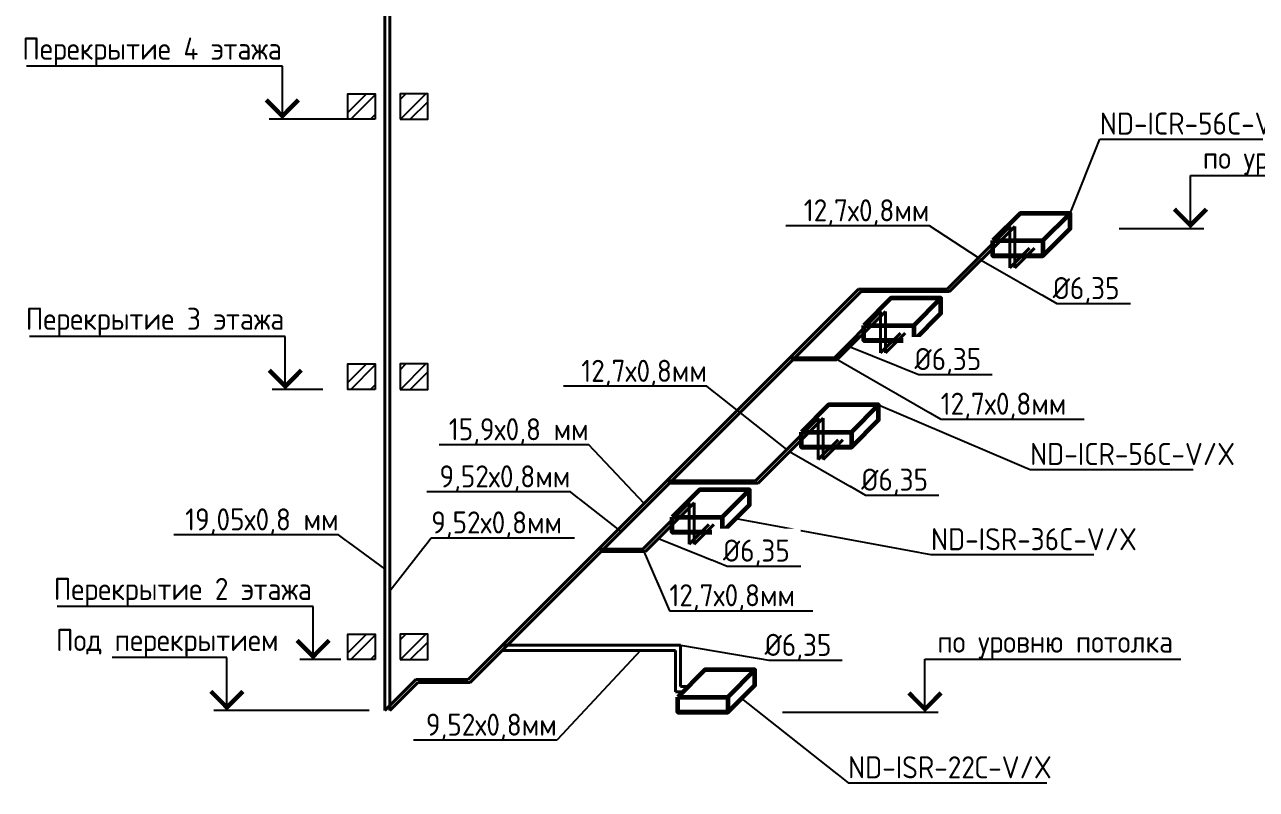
# Model space of a CAD drawing. Header units: millimetres. Extents: x -129048 to 476301, y -5853 to 215316.
# Drawn here: x -34301 to -20338, y 90840 to 99506 of the extents above; entities that cross this region are included whole.
import ezdxf
from ezdxf import colors
from ezdxf.entities.mleader import LeaderData, LeaderLine
from ezdxf.enums import TextEntityAlignment as Align
from ezdxf.math import Vec2, Vec3

# ---------------------------------------------------------------- set-up
doc = ezdxf.new("R2010")
doc.units = ezdxf.units.MM
doc.layers.add('GAZLAITER', color=1, linetype='Continuous', lineweight=40)
doc.layers.add('Кондеи', color=6, linetype='Continuous', lineweight=60)
doc.styles.add('PIK', font='isocpeur.ttf', dxfattribs={"width": 0.9, "height": 250})
doc.styles.add('TRAJECTORY_TEXT_STYLE', font='simplex.shx', dxfattribs={"width": 0.65})

# ---------------------------------------------------------------- blocks, each defined once
blk = doc.blocks.new('*U3179')
at = {"color": 0, "linetype": 'ByBlock', "lineweight": -2}
for p, q in [((0, 6), (13, 6)), ((-16.14, 0), (0, 0))]:
    blk.add_line(p, q, dxfattribs=at)
at = {"color": 0, "linetype": 'ByBlock', "lineweight": -2, "ltscale": 100}
blk.add_line((-1.5, 0), (1.5, 0), dxfattribs=at)
blk.add_lwpolyline([(0, 0), (0, 6)], dxfattribs=at)
at = {"color": 0, "linetype": 'ByBlock', "lineweight": -2, "ltscale": 100, "const_width": 0.5}
blk.add_lwpolyline([(1.82, 2.18), (0, 0.35), (-1.82, 2.18)], dxfattribs=at)
at = {"linetype": 'ByBlock', "lineweight": -2, "ltscale": 100, "style": 'TRAJECTORY_TEXT_STYLE', "width": 0.65}
blk.add_attdef('Отм.', text='', height=3.5, dxfattribs=at).set_placement((6.5, 6), align=Align.BOTTOM_CENTER)
at = {"color": 0, "linetype": 'ByBlock', "lineweight": -2, "ltscale": 100, "style": 'TRAJECTORY_TEXT_STYLE', "width": 0.65}
blk.add_attdef('Прим.', text='', height=3.5, dxfattribs=at).set_placement((9.57, 4.8), align=Align.TOP_CENTER)
blk = doc.blocks.new('*U3243')
at = {"color": 0, "linetype": 'ByBlock', "lineweight": -2}
for p, q in [((0, 6), (29, 6)), ((-3.15, 0), (0, 0))]:
    blk.add_line(p, q, dxfattribs=at)
at = {"color": 0, "linetype": 'ByBlock', "lineweight": -2, "ltscale": 100}
blk.add_line((-1.5, 0), (1.5, 0), dxfattribs=at)
blk.add_lwpolyline([(0, 0), (0, 6)], dxfattribs=at)
at = {"color": 0, "linetype": 'ByBlock', "lineweight": -2, "ltscale": 100, "const_width": 0.5}
blk.add_lwpolyline([(1.82, 2.18), (0, 0.35), (-1.82, 2.18)], dxfattribs=at)
at = {"linetype": 'ByBlock', "lineweight": -2, "ltscale": 100, "style": 'TRAJECTORY_TEXT_STYLE', "width": 0.65}
blk.add_attdef('Отм.', text='', height=3.5, dxfattribs=at).set_placement((14.5, 6), align=Align.BOTTOM_CENTER)
at = {"color": 0, "linetype": 'ByBlock', "lineweight": -2, "ltscale": 100, "style": 'TRAJECTORY_TEXT_STYLE', "width": 0.65}
blk.add_attdef('Прим.', text='', height=3.5, dxfattribs=at).set_placement((17.57, 4.8), align=Align.TOP_CENTER)
blk = doc.blocks.new('*U3180')
at = {"color": 0, "linetype": 'ByBlock', "lineweight": -2}
for p, q in [((0, 6), (29, 6)), ((-4.24, 0), (0, 0))]:
    blk.add_line(p, q, dxfattribs=at)
at = {"color": 0, "linetype": 'ByBlock', "lineweight": -2, "ltscale": 100}
blk.add_line((-1.5, 0), (1.5, 0), dxfattribs=at)
blk.add_lwpolyline([(0, 0), (0, 6)], dxfattribs=at)
at = {"color": 0, "linetype": 'ByBlock', "lineweight": -2, "ltscale": 100, "const_width": 0.5}
blk.add_lwpolyline([(1.82, 2.18), (0, 0.35), (-1.82, 2.18)], dxfattribs=at)
at = {"linetype": 'ByBlock', "lineweight": -2, "ltscale": 100, "style": 'TRAJECTORY_TEXT_STYLE', "width": 0.65}
blk.add_attdef('Отм.', text='', height=3.5, dxfattribs=at).set_placement((14.5, 6), align=Align.BOTTOM_CENTER)
at = {"color": 0, "linetype": 'ByBlock', "lineweight": -2, "ltscale": 100, "style": 'TRAJECTORY_TEXT_STYLE', "width": 0.65}
blk.add_attdef('Прим.', text='', height=3.5, dxfattribs=at).set_placement((17.57, 4.8), align=Align.TOP_CENTER)
blk = doc.blocks.new('*U3192')
at = {"color": 0, "linetype": 'ByBlock', "lineweight": -2}
for p, q in [((0, 6), (29, 6)), ((-7.41, 0), (0, 0))]:
    blk.add_line(p, q, dxfattribs=at)
at = {"color": 0, "linetype": 'ByBlock', "lineweight": -2, "ltscale": 100}
blk.add_line((-1.5, 0), (1.5, 0), dxfattribs=at)
blk.add_lwpolyline([(0, 0), (0, 6)], dxfattribs=at)
at = {"color": 0, "linetype": 'ByBlock', "lineweight": -2, "ltscale": 100, "const_width": 0.5}
blk.add_lwpolyline([(1.82, 2.18), (0, 0.35), (-1.82, 2.18)], dxfattribs=at)
at = {"linetype": 'ByBlock', "lineweight": -2, "ltscale": 100, "style": 'TRAJECTORY_TEXT_STYLE', "width": 0.65}
blk.add_attdef('Отм.', text='', height=3.5, dxfattribs=at).set_placement((14.5, 6), align=Align.BOTTOM_CENTER)
at = {"color": 0, "linetype": 'ByBlock', "lineweight": -2, "ltscale": 100, "style": 'TRAJECTORY_TEXT_STYLE', "width": 0.65}
blk.add_attdef('Прим.', text='', height=3.5, dxfattribs=at).set_placement((17.57, 4.8), align=Align.TOP_CENTER)
blk = doc.blocks.new('*U3176')
at = {"color": 0, "linetype": 'ByBlock', "lineweight": -2}
for p, q in [((0, 6), (29, 6)), ((-16.14, 0), (0, 0))]:
    blk.add_line(p, q, dxfattribs=at)
at = {"color": 0, "linetype": 'ByBlock', "lineweight": -2, "ltscale": 100}
blk.add_line((-1.5, 0), (1.5, 0), dxfattribs=at)
blk.add_lwpolyline([(0, 0), (0, 6)], dxfattribs=at)
at = {"color": 0, "linetype": 'ByBlock', "lineweight": -2, "ltscale": 100, "const_width": 0.5}
blk.add_lwpolyline([(1.82, 2.18), (0, 0.35), (-1.82, 2.18)], dxfattribs=at)
at = {"linetype": 'ByBlock', "lineweight": -2, "ltscale": 100, "style": 'TRAJECTORY_TEXT_STYLE', "width": 0.65}
blk.add_attdef('Отм.', text='', height=3.5, dxfattribs=at).set_placement((14.5, 6), align=Align.BOTTOM_CENTER)
at = {"color": 0, "linetype": 'ByBlock', "lineweight": -2, "ltscale": 100, "style": 'TRAJECTORY_TEXT_STYLE', "width": 0.65}
blk.add_attdef('Прим.', text='', height=3.5, dxfattribs=at).set_placement((17.57, 4.8), align=Align.TOP_CENTER)
blk = doc.blocks.new('*U3246')
at = {"color": 0, "linetype": 'ByBlock', "lineweight": -2}
for p, q in [((0, 6), (29, 6)), ((-8.07, 0), (0, 0))]:
    blk.add_line(p, q, dxfattribs=at)
at = {"color": 0, "linetype": 'ByBlock', "lineweight": -2, "ltscale": 100}
blk.add_line((-1.5, 0), (1.5, 0), dxfattribs=at)
blk.add_lwpolyline([(0, 0), (0, 6)], dxfattribs=at)
at = {"color": 0, "linetype": 'ByBlock', "lineweight": -2, "ltscale": 100, "const_width": 0.5}
blk.add_lwpolyline([(1.82, 2.18), (0, 0.35), (-1.82, 2.18)], dxfattribs=at)
at = {"linetype": 'ByBlock', "lineweight": -2, "ltscale": 100, "style": 'TRAJECTORY_TEXT_STYLE', "width": 0.65}
blk.add_attdef('Отм.', text='', height=3.5, dxfattribs=at).set_placement((14.5, 6), align=Align.BOTTOM_CENTER)
at = {"color": 0, "linetype": 'ByBlock', "lineweight": -2, "ltscale": 100, "style": 'TRAJECTORY_TEXT_STYLE', "width": 0.65}
blk.add_attdef('Прим.', text='', height=3.5, dxfattribs=at).set_placement((17.57, 4.8), align=Align.TOP_CENTER)

msp = doc.modelspace()

# ---------------------------------------------------------------- hatches: boundary and pattern name
h = msp.add_hatch()
h.set_pattern_fill('ANSI32', color=256, scale=25)
h.set_pattern_definition([(45, (-5930.08, 94594.6), (-168.3798, 168.3798), []), (45, (-5817.83, 94594.6), (-168.3798, 168.3798), [])])
h.paths.add_polyline_path([(-30325.89776, 98721.73218), (-30638.70318, 98721.73218), (-30638.70318, 98433.75923), (-30325.89776, 98433.75923)])
h.paths.add_polyline_path([(-30044.69173, 98721.73218), (-30044.69173, 98433.75923), (-29731.8863, 98433.75923), (-29731.8863, 98721.73218)])
h = msp.add_hatch()
h.set_pattern_fill('ANSI32', color=256, scale=25)
h.set_pattern_definition([(45, (-5930.08, 91533.1), (-168.3798, 168.3798), []), (45, (-5817.83, 91533.1), (-168.3798, 168.3798), [])])
h.paths.add_polyline_path([(-30325.89776, 95660.23618), (-30638.70318, 95660.23618), (-30638.70318, 95372.26323), (-30325.89776, 95372.26323)])
h.paths.add_polyline_path([(-30044.69173, 95660.23618), (-30044.69173, 95372.26323), (-29731.8863, 95372.26323), (-29731.8863, 95660.23618)])
h = msp.add_hatch()
h.set_pattern_fill('ANSI32', color=256, scale=25)
h.set_pattern_definition([(45, (-5930.08, 88471.6), (-168.3798, 168.3798), []), (45, (-5817.83, 88471.6), (-168.3798, 168.3798), [])])
h.paths.add_polyline_path([(-30325.89776, 92598.74018), (-30638.70318, 92598.74018), (-30638.70318, 92310.76723), (-30325.89776, 92310.76723)])
h.paths.add_polyline_path([(-30044.69173, 92598.74018), (-30044.69173, 92310.76723), (-29731.8863, 92310.76723), (-29731.8863, 92598.74018)])

# ---------------------------------------------------------------- linework, layer by layer
for points in [[(-30325.89776, 98433.75923), (-30638.70318, 98433.75923), (-30638.70318, 98721.73218), (-30325.89776, 98721.73218)], [(-30044.69173, 98433.75923), (-29731.8863, 98433.75923), (-29731.8863, 98721.73218), (-30044.69173, 98721.73218)], [(-30325.89776, 95372.26323), (-30638.70318, 95372.26323), (-30638.70318, 95660.23618), (-30325.89776, 95660.23618)], [(-30044.69173, 95372.26323), (-29731.8863, 95372.26323), (-29731.8863, 95660.23618), (-30044.69173, 95660.23618)], [(-30325.89776, 92310.76723), (-30638.70318, 92310.76723), (-30638.70318, 92598.74018), (-30325.89776, 92598.74018)], [(-30044.69173, 92310.76723), (-29731.8863, 92310.76723), (-29731.8863, 92598.74018), (-30044.69173, 92598.74018)]]:
    msp.add_lwpolyline(points, close=True)
at = {"layer": 'GAZLAITER'}
msp.add_line((-30218.27203, 91732.54569), (-30218.27203, 103311.92918), dxfattribs=at)
at = {"layer": 'GAZLAITER', "color": 5}
for p, q in [((-30159.86451, 92310.76723), (-30159.86451, 103311.92918)), ((-30159.86451, 91732.54569), (-30159.86451, 92310.76723))]:
    msp.add_line(p, q, dxfattribs=at)
at = {"layer": 'GAZLAITER', "lineweight": 40, "ltscale": 10}
for p, q in [((-23133.68498, 97217.78744), (-23844.68231, 96506.7901)), ((-23133.68498, 96748.96061), (-23133.68498, 97217.78744)), ((-22909.83843, 96972.80716), (-23133.68498, 96748.96061)), ((-24849.01776, 96506.7901), (-29271.72836, 92084.0795)), ((-23844.68231, 96506.7901), (-24849.01776, 96506.7901)), ((-24597.35881, 96256.28133), (-25121.98831, 95731.65183)), ((-24597.35881, 95787.4545), (-24597.35881, 96256.28133)), ((-24373.51226, 96011.30105), (-24597.35881, 95787.4545)), ((-25121.98831, 95731.65183), (-25624.15603, 95731.65183)), ((-25304.17019, 95047.30222), (-26015.16753, 94336.30489)), ((-25304.17019, 94578.47539), (-25304.17019, 95047.30222)), ((-25080.32364, 94802.32194), (-25304.17019, 94578.47539)), ((-26015.16753, 94336.30489), (-27019.50298, 94336.30489)), ((-26767.84403, 94085.79611), (-27292.47353, 93561.16661)), ((-26767.84403, 93616.96928), (-26767.84403, 94085.79611)), ((-26543.99748, 93840.81583), (-26767.84403, 93616.96928)), ((-27292.47353, 93561.16661), (-27794.64125, 93561.16661)), ((-26866.36566, 92473.95627), (-28881.85159, 92473.95627)), ((-26866.36566, 92005.12944), (-26866.36566, 92473.95627)), ((-29865.30668, 92084.0795), (-30216.84049, 91732.54569)), ((-29271.72836, 92084.0795), (-29865.30668, 92084.0795)), ((-26866.36566, 92005.12944), (-26776.04642, 92005.12944))]:
    msp.add_line(p, q, dxfattribs=at)
at = {"layer": 'GAZLAITER', "color": 5, "lineweight": 40, "ltscale": 10}
for p, q in [((-23078.12335, 97217.78744), (-23815.18561, 96480.72518)), ((-23078.12335, 96748.96061), (-23078.12335, 97217.78744)), ((-22854.2768, 96972.80716), (-23078.12335, 96748.96061)), ((-24819.52106, 96480.72518), (-29251.01175, 92049.23449)), ((-23815.18561, 96480.72518), (-24819.52106, 96480.72518)), ((-24541.79719, 96256.28133), (-25092.49161, 95705.58691)), ((-24541.79719, 95787.4545), (-24541.79719, 96256.28133)), ((-24317.95064, 96011.30105), (-24541.79719, 95787.4545)), ((-25092.49161, 95705.58691), (-25594.65933, 95705.58691)), ((-25248.60857, 95047.30222), (-25985.67083, 94310.23997)), ((-25248.60857, 94578.47539), (-25248.60857, 95047.30222)), ((-25024.76202, 94802.32194), (-25248.60857, 94578.47539)), ((-25985.67083, 94310.23997), (-26990.00627, 94310.23997)), ((-26712.2824, 94085.79611), (-27262.97682, 93535.10169)), ((-26712.2824, 93616.96928), (-26712.2824, 94085.79611)), ((-26488.43586, 93840.81583), (-26712.2824, 93616.96928)), ((-27262.97682, 93535.10169), (-27765.14455, 93535.10169)), ((-26921.92728, 92413.05735), (-28887.18889, 92413.05735)), ((-26921.92728, 91944.23052), (-26921.92728, 92413.05735)), ((-29843.1757, 92049.23449), (-30159.86451, 91732.54569)), ((-29251.01175, 92049.23449), (-29843.1757, 92049.23449)), ((-26921.92728, 91944.23052), (-26836.94534, 91944.23052))]:
    msp.add_line(p, q, dxfattribs=at)
at = {"layer": 'Кондеи'}
for p, q in [((-22450.28445, 97196.45005), (-22450.28445, 97366.81264)), ((-23913.95829, 96234.94394), (-23913.95829, 96405.30653)), ((-24620.76967, 95025.96484), (-24620.76967, 95196.32742)), ((-26084.4435, 94064.45873), (-26084.4435, 94234.82131)), ((-26021.86994, 92022.30304), (-26021.86994, 92192.66562))]:
    msp.add_line(p, q, dxfattribs=at)
for points in [[(-23325.74894, 97057.98845), (-22759.10864, 97057.98845), (-22450.28445, 97366.81264), (-23016.92475, 97366.81264)], [(-23325.74894, 96887.62587), (-22759.10864, 96887.62587), (-22450.28445, 97196.45005), (-22759.10864, 96887.62587)], [(-23325.74894, 97057.98845), (-22759.10864, 97057.98845), (-22759.10864, 96887.62587), (-23325.74894, 96887.62587)], [(-24789.42277, 96096.48234), (-24222.78247, 96096.48234), (-23913.95829, 96405.30653), (-24480.59858, 96405.30653)], [(-24789.42277, 95926.11976), (-24222.78247, 95926.11976), (-23913.95829, 96234.94394), (-24222.78247, 95926.11976)], [(-24789.42277, 96096.48234), (-24222.78247, 96096.48234), (-24222.78247, 95926.11976), (-24789.42277, 95926.11976)], [(-25496.23415, 94887.50323), (-24929.59386, 94887.50323), (-24620.76967, 95196.32742), (-25187.40997, 95196.32742)], [(-25496.23415, 94717.14065), (-24929.59386, 94717.14065), (-24620.76967, 95025.96484), (-24929.59386, 94717.14065)], [(-25496.23415, 94887.50323), (-24929.59386, 94887.50323), (-24929.59386, 94717.14065), (-25496.23415, 94717.14065)], [(-26959.90799, 93925.99712), (-26393.26769, 93925.99712), (-26084.4435, 94234.82131), (-26651.0838, 94234.82131)], [(-26959.90799, 93755.63454), (-26393.26769, 93755.63454), (-26084.4435, 94064.45873), (-26393.26769, 93755.63454)], [(-26959.90799, 93925.99712), (-26393.26769, 93925.99712), (-26393.26769, 93755.63454), (-26959.90799, 93755.63454)], [(-26897.33442, 91883.84144), (-26330.69412, 91883.84144), (-26021.86994, 92192.66562), (-26588.51024, 92192.66562)], [(-26897.33442, 91713.47885), (-26330.69412, 91713.47885), (-26021.86994, 92022.30304), (-26330.69412, 91713.47885)], [(-26897.33442, 91883.84144), (-26330.69412, 91883.84144), (-26330.69412, 91713.47885), (-26897.33442, 91713.47885)]]:
    msp.add_lwpolyline(points, close=True, dxfattribs=at)

# ---------------------------------------------------------------- block references
ref = msp.add_blockref('*U3192', (-31379.70026, 98433.75923), dxfattribs=dict(xscale=-100, yscale=100, zscale=100))
ref.add_attrib('Отм.', 'Перекрытие 4 этажа', dxfattribs={"linetype": 'ByBlock', "lineweight": -2, "ltscale": 100, "height": 250, "style": 'PIK', "width": 0.9}).set_placement((-32856.29117, 99033.75923), align=Align.BOTTOM_CENTER)
ref = msp.add_blockref('*U3180', (-31345.9952, 95372.26323), dxfattribs=dict(xscale=-100, yscale=100, zscale=100))
ref.add_attrib('Отм.', 'Перекрытие 3 этажа', dxfattribs={"linetype": 'ByBlock', "lineweight": -2, "ltscale": 100, "height": 250, "style": 'PIK', "width": 0.9}).set_placement((-32822.58611, 95972.26323), align=Align.BOTTOM_CENTER)
ref = msp.add_blockref('*U3243', (-31031.12057, 92310.76723), dxfattribs=dict(xscale=-100, yscale=100, zscale=100))
ref.add_attrib('Отм.', 'Перекрытие 2 этажа', dxfattribs={"linetype": 'ByBlock', "lineweight": -2, "ltscale": 100, "height": 250, "style": 'PIK', "width": 0.9}).set_placement((-32507.71148, 92910.76723), align=Align.BOTTOM_CENTER)
ref = msp.add_blockref('*U3179', (-32007.64342, 91732.54569), dxfattribs=dict(xscale=-100, yscale=100, zscale=100))
ref.add_attrib('Отм.', 'Под перекрытием', dxfattribs={"linetype": 'ByBlock', "lineweight": -2, "ltscale": 100, "height": 250, "style": 'PIK', "width": 0.9}).set_placement((-32684.23433, 92332.54569), align=Align.BOTTOM_CENTER)

# ---------------------------------------------------------------- next in the draw order: leaders
at = {"layer": 'GAZLAITER', "color": 18, "lineweight": 25, "ltscale": 10, "true_color": 0x000000}
ml = msp.add_multileader_mtext('Standard', dxfattribs=at)
ml.set_content('{\\C256;\\c0;%%C6,35}', color=1, style='PIK')
ml.set_leader_properties()
ml.build(insert=Vec2(0, 0))
ml.multileader.update_dxf_attribs({"text_left_attachment_type": 6, "text_right_attachment_type": 6, "dogleg_length": 0.36, "arrow_head_size": 0.18})
ctx = ml.context
ctx.base_point, ctx.char_height, ctx.arrow_head_size, ctx.landing_gap_size, ctx.plane_origin = Vec3(-22598.34677, 96344.75731), 250, 0.18, 0.09, Vec3(-23369.18497, 96837.28144)
ctx.left_attachment, ctx.right_attachment, ctx.text_align_type = 6, 6, 2
notes = []
notes.append((ctx, [(0, (1, 1, 0), (-22598.70677, 96344.75731), (1, 0), 0.36, [(0, [(-23458.62936, 96837.28144)], 0, [])])]))
ctx.mtext.insert, ctx.mtext.alignment, ctx.mtext.flow_direction = Vec3(-21889.50677, 96644.75731), 3, 5
ctx.mtext.has_bg_fill, ctx.mtext.bg_color, ctx.mtext.bg_scale_factor, ctx.mtext.bg_transparency, ctx.mtext.use_window_bg_color = 1, -1027028792, 1.5, 0, 1
ml = msp.add_multileader_mtext('Standard', dxfattribs=at)
ml.set_content('{\\C256;\\c0;%%C6,35}', color=1, style='PIK')
ml.set_leader_properties()
ml.build(insert=Vec2(0, 0))
ml.multileader.update_dxf_attribs({"text_left_attachment_type": 6, "text_right_attachment_type": 6, "dogleg_length": 0.36, "arrow_head_size": 0.18})
ctx = ml.context
ctx.base_point, ctx.char_height, ctx.arrow_head_size, ctx.landing_gap_size, ctx.plane_origin = Vec3(-24165.78009, 95541.26237), 250, 0.18, 0.09, Vec3(-24854.5737, 95854.06043)
ctx.left_attachment, ctx.right_attachment, ctx.text_align_type = 6, 6, 2
notes.append((ctx, [(0, (1, 1, 0), (-24166.14009, 95541.26237), (1, 0), 0.36, [(0, [(-24944.01809, 95854.06043)], 0, [])])]))
ctx.mtext.insert, ctx.mtext.alignment, ctx.mtext.flow_direction = Vec3(-23456.94009, 95841.26237), 3, 5
ctx.mtext.has_bg_fill, ctx.mtext.bg_color, ctx.mtext.bg_scale_factor, ctx.mtext.bg_transparency, ctx.mtext.use_window_bg_color = 1, -1027028792, 1.5, 0, 1
ml = msp.add_multileader_mtext('Standard', dxfattribs=at)
ml.set_content('19,05х0,8 мм', color=250, style='PIK')
ml.set_leader_properties()
ml.build(insert=Vec2(0, 0))
ml.multileader.update_dxf_attribs({"text_left_attachment_type": 6, "text_right_attachment_type": 6, "dogleg_length": 0.36, "arrow_head_size": 0.18})
ctx = ml.context
ctx.base_point, ctx.char_height, ctx.arrow_head_size, ctx.landing_gap_size, ctx.plane_origin = Vec3(-32406.90392, 93723.96893), 250, 0.18, 0.09, Vec3(-30595.98145, 93338.96979)
ctx.left_attachment, ctx.right_attachment, ctx.text_align_type = 6, 6, 2
notes.append((ctx, [(0, (1, 1, 0), (-30741.36392, 93723.96893), (-1, 0), 0.36, [(0, [(-30218.27203, 93338.96979)], 0, [])])]))
ctx.mtext.insert, ctx.mtext.alignment, ctx.mtext.flow_direction = Vec3(-30741.81392, 94023.96893), 3, 5
ctx.mtext.has_bg_fill, ctx.mtext.bg_color, ctx.mtext.bg_scale_factor, ctx.mtext.bg_transparency, ctx.mtext.use_window_bg_color = 1, -1027028792, 1.5, 0, 1
ml = msp.add_multileader_mtext('Standard', dxfattribs=at)
ml.set_content('9,52х0,8мм', color=250, style='PIK')
ml.set_leader_properties()
ml.build(insert=Vec2(0, 0))
ml.multileader.update_dxf_attribs({"text_left_attachment_type": 6, "text_right_attachment_type": 6, "dogleg_length": 0.36, "arrow_head_size": 0.18})
ctx = ml.context
ctx.base_point, ctx.char_height, ctx.arrow_head_size, ctx.landing_gap_size, ctx.plane_origin = Vec3(-29686.48567, 91398.18068), 250, 0.18, 0.09, Vec3(-33375.04232, 91481.72781)
ctx.left_attachment, ctx.right_attachment, ctx.text_align_type = 6, 6, 2
notes.append((ctx, [(1, (1, 1, 0), (-28268.44567, 91398.18068), (-1, 0), 0.36, [(0, [(-27320.28006, 92413.05735)], 0, [])])]))
ctx.mtext.insert, ctx.mtext.alignment, ctx.mtext.flow_direction = Vec3(-28268.89567, 91698.18068), 3, 5
ctx.mtext.has_bg_fill, ctx.mtext.bg_color, ctx.mtext.bg_scale_factor, ctx.mtext.bg_transparency, ctx.mtext.use_window_bg_color = 1, -1027028792, 1.5, 0, 1
at = {"layer": 'Кондеи', "color": 18, "lineweight": 25, "ltscale": 10, "true_color": 0x000000}
ml = msp.add_multileader_mtext('Standard', dxfattribs=at)
ml.set_content('ND-ICR-56C-V/X', color=250, style='PIK')
ml.set_leader_properties()
ml.build(insert=Vec2(0, 0))
ml.multileader.update_dxf_attribs({"text_left_attachment_type": 6, "text_right_attachment_type": 6, "dogleg_length": 0.36, "arrow_head_size": 0.18})
ctx = ml.context
ctx.base_point, ctx.char_height, ctx.arrow_head_size, ctx.landing_gap_size, ctx.plane_origin = Vec3(-22112.68834, 98209.47432), 250, 0.18, 0.09, Vec3(-22450.28445, 97366.81264)
ctx.left_attachment, ctx.right_attachment = 6, 6
notes.append((ctx, [(0, (1, 1, 0), (-22113.04834, 98209.47432), (1, 0), 0.36, [(0, [(-22450.28445, 97366.81264)], 0, [])])]))
ctx.mtext.insert, ctx.mtext.width, ctx.mtext.flow_direction = Vec3(-22112.59834, 98509.47432), 1828.6684564, 5
ctx.mtext.has_bg_fill, ctx.mtext.bg_color, ctx.mtext.bg_scale_factor, ctx.mtext.bg_transparency, ctx.mtext.use_window_bg_color = 1, -1027028792, 1.5, 0, 1
ml = msp.add_multileader_mtext('Standard', dxfattribs=at)
ml.set_content('ND-ICR-56C-V/X', color=250, style='PIK')
ml.set_leader_properties()
ml.build(insert=Vec2(0, 0))
ml.multileader.update_dxf_attribs({"text_left_attachment_type": 6, "text_right_attachment_type": 6, "dogleg_length": 0.36, "arrow_head_size": 0.18})
ctx = ml.context
ctx.base_point, ctx.char_height, ctx.arrow_head_size, ctx.landing_gap_size, ctx.plane_origin = Vec3(-22903.41944, 94465.37075), 250, 0.18, 0.09, Vec3(-24620.76967, 95196.32742)
ctx.left_attachment, ctx.right_attachment = 6, 6
notes.append((ctx, [(0, (1, 1, 0), (-22903.77944, 94465.37075), (1, 0), 0.36, [(0, [(-24620.76967, 95196.32742)], 0, [])])]))
ctx.mtext.insert, ctx.mtext.width, ctx.mtext.flow_direction = Vec3(-22903.32944, 94765.37075), 1828.6684564, 5
ctx.mtext.has_bg_fill, ctx.mtext.bg_color, ctx.mtext.bg_scale_factor, ctx.mtext.bg_transparency, ctx.mtext.use_window_bg_color = 1, -1027028792, 1.5, 0, 1
ml = msp.add_multileader_mtext('Standard', dxfattribs=at)
ml.set_content('ND-ISR-36C-V/X', color=250, style='PIK')
ml.set_leader_properties()
ml.build(insert=Vec2(0, 0))
ml.multileader.update_dxf_attribs({"text_left_attachment_type": 6, "text_right_attachment_type": 6, "dogleg_length": 0.36, "arrow_head_size": 0.18})
ctx = ml.context
ctx.base_point, ctx.char_height, ctx.arrow_head_size, ctx.landing_gap_size, ctx.plane_origin = Vec3(-24026.62607, 93499.49353), 250, 0.18, 0.09, Vec3(-26238.8556, 93910.04663)
ctx.left_attachment, ctx.right_attachment = 6, 6
notes.append((ctx, [(0, (1, 1, 0), (-24026.98607, 93499.49353), (1, 0), 0.36, [(0, [(-26238.8556, 93910.04663)], 0, [])])]))
ctx.mtext.insert, ctx.mtext.width, ctx.mtext.flow_direction = Vec3(-24026.53607, 93799.49353), 1828.6684564, 5
ctx.mtext.has_bg_fill, ctx.mtext.bg_color, ctx.mtext.bg_scale_factor, ctx.mtext.bg_transparency, ctx.mtext.use_window_bg_color = 1, -1027028792, 1.5, 0, 1
ml = msp.add_multileader_mtext('Standard', dxfattribs=at)
ml.set_content('ND-ISR-22С-V/X', color=250, style='PIK')
ml.set_leader_properties()
ml.build(insert=Vec2(0, 0))
ml.multileader.update_dxf_attribs({"text_left_attachment_type": 6, "text_right_attachment_type": 6, "dogleg_length": 0.36, "arrow_head_size": 0.18})
ctx = ml.context
ctx.base_point, ctx.char_height, ctx.arrow_head_size, ctx.landing_gap_size, ctx.plane_origin = Vec3(-24966.78951, 90914.9608), 250, 0.18, 0.09, Vec3(-26176.28203, 91656.29176)
ctx.left_attachment, ctx.right_attachment = 6, 6
notes.append((ctx, [(0, (1, 1, 0), (-24967.14951, 90914.9608), (1, 0), 0.36, [(0, [(-26176.28203, 91867.89095)], 0, [])])]))
ctx.mtext.insert, ctx.mtext.flow_direction = Vec3(-24966.69951, 91214.9608), 5
ctx.mtext.has_bg_fill, ctx.mtext.bg_color, ctx.mtext.bg_scale_factor, ctx.mtext.bg_transparency, ctx.mtext.use_window_bg_color = 1, -1027028792, 1.5, 0, 1
for ctx, leaders in notes:
    for number, flags, end, landing, length, lines in leaders:
        leader = LeaderData()
        leader.index, (leader.has_last_leader_line, leader.has_dogleg_vector, leader.attachment_direction) = number, flags
        leader.last_leader_point, leader.dogleg_vector, leader.dogleg_length = Vec3(end), Vec3(landing), length
        for number, points, colour, breaks in lines:
            line = LeaderLine()
            line.index, line.vertices, line.color, line.breaks = number, Vec3.list(points), colors.encode_raw_color(colour), breaks
            leader.lines.append(line)
        ctx.leaders.append(leader)

# ---------------------------------------------------------------- next in the draw order: block references
ref = msp.add_blockref('*U3246', (-21085.43474, 97196.45005), dxfattribs=dict(xscale=100, yscale=100, zscale=100))
ref.add_attrib('Отм.', 'по уровню потолка', dxfattribs={"linetype": 'ByBlock', "lineweight": -2, "ltscale": 100, "height": 250, "style": 'PIK', "width": 0.9}).set_placement((-19608.84383, 97796.45005), align=Align.BOTTOM_CENTER)
ref = msp.add_blockref('*U3176', (-24094.69368, 91713.47885), dxfattribs=dict(xscale=100, yscale=100, zscale=100))
ref.add_attrib('Отм.', 'по уровню потолка', dxfattribs={"linetype": 'ByBlock', "lineweight": -2, "ltscale": 100, "height": 250, "style": 'PIK', "width": 0.9}).set_placement((-22618.10277, 92313.47885), align=Align.BOTTOM_CENTER)

# ---------------------------------------------------------------- next in the draw order: leaders
at = {"layer": 'GAZLAITER', "color": 18, "lineweight": 25, "ltscale": 10, "true_color": 0x000000}
ml = msp.add_multileader_mtext('Standard', dxfattribs=at)
ml.set_content('12,7х0,8мм', color=250, style='PIK')
ml.set_leader_properties()
ml.build(insert=Vec2(0, 0))
ml.multileader.update_dxf_attribs({"text_left_attachment_type": 6, "text_right_attachment_type": 6, "dogleg_length": 0.36, "arrow_head_size": 0.18})
ctx = ml.context
ctx.base_point, ctx.char_height, ctx.arrow_head_size, ctx.landing_gap_size, ctx.plane_origin = Vec3(-25417.45819, 97226.39403), 250, 0.18, 0.09, Vec3(-23489.18365, 96862.28877)
ctx.left_attachment, ctx.right_attachment, ctx.text_align_type = 6, 6, 2
notes = []
notes.append((ctx, [(1, (1, 1, 0), (-24044.41819, 97226.39403), (-1, 0), 0.36, [(0, [(-23489.18365, 96862.28877)], 0, [])])]))
ctx.mtext.insert, ctx.mtext.alignment, ctx.mtext.flow_direction = Vec3(-24044.86819, 97526.39403), 3, 5
ctx.mtext.has_bg_fill, ctx.mtext.bg_color, ctx.mtext.bg_scale_factor, ctx.mtext.bg_transparency, ctx.mtext.use_window_bg_color = 1, -1027028792, 1.5, 0, 1
ml = msp.add_multileader_mtext('Standard', dxfattribs=at)
ml.set_content('12,7х0,8мм', color=250, style='PIK')
ml.set_leader_properties()
ml.build(insert=Vec2(0, 0))
ml.multileader.update_dxf_attribs({"text_left_attachment_type": 6, "text_right_attachment_type": 6, "dogleg_length": 0.36, "arrow_head_size": 0.18})
ctx = ml.context
ctx.base_point, ctx.char_height, ctx.arrow_head_size, ctx.landing_gap_size, ctx.plane_origin = Vec3(-23916.58184, 95034.95597), 250, 0.18, 0.09, Vec3(-24974.57237, 95879.06777)
ctx.left_attachment, ctx.right_attachment = 6, 6
notes.append((ctx, [(0, (1, 1, 0), (-23916.94184, 95034.95597), (1, 0), 0.36, [(0, [(-25121.98831, 95731.65183)], 0, [])])]))
ctx.mtext.insert, ctx.mtext.flow_direction = Vec3(-23916.49184, 95334.95597), 5
ctx.mtext.has_bg_fill, ctx.mtext.bg_color, ctx.mtext.bg_scale_factor, ctx.mtext.bg_transparency, ctx.mtext.use_window_bg_color = 1, -1027028792, 1.5, 0, 1
ml = msp.add_multileader_mtext('Standard', dxfattribs=at)
ml.set_content('{\\C256;\\c0;%%C6,35}', color=1, style='PIK')
ml.set_leader_properties()
ml.build(insert=Vec2(0, 0))
ml.multileader.update_dxf_attribs({"text_left_attachment_type": 6, "text_right_attachment_type": 6, "dogleg_length": 0.36, "arrow_head_size": 0.18})
ctx = ml.context
ctx.base_point, ctx.char_height, ctx.arrow_head_size, ctx.landing_gap_size, ctx.plane_origin = Vec3(-24768.83199, 94174.27209), 250, 0.18, 0.09, Vec3(-25539.67019, 94666.79622)
ctx.left_attachment, ctx.right_attachment, ctx.text_align_type = 6, 6, 2
notes.append((ctx, [(0, (1, 1, 0), (-24769.19199, 94174.27209), (1, 0), 0.36, [(0, [(-25629.11458, 94666.79622)], 0, [])])]))
ctx.mtext.insert, ctx.mtext.alignment, ctx.mtext.flow_direction = Vec3(-24059.99199, 94474.27209), 3, 5
ctx.mtext.has_bg_fill, ctx.mtext.bg_color, ctx.mtext.bg_scale_factor, ctx.mtext.bg_transparency, ctx.mtext.use_window_bg_color = 1, -1027028792, 1.5, 0, 1
ml = msp.add_multileader_mtext('Standard', dxfattribs=at)
ml.set_content('{\\C256;\\c0;%%C6,35}', color=1, style='PIK')
ml.set_leader_properties()
ml.build(insert=Vec2(0, 0))
ml.multileader.update_dxf_attribs({"text_left_attachment_type": 6, "text_right_attachment_type": 6, "dogleg_length": 0.36, "arrow_head_size": 0.18})
ctx = ml.context
ctx.base_point, ctx.char_height, ctx.arrow_head_size, ctx.landing_gap_size, ctx.plane_origin = Vec3(-26336.2653, 93370.77715), 250, 0.18, 0.09, Vec3(-27025.05892, 93683.57521)
ctx.left_attachment, ctx.right_attachment, ctx.text_align_type = 6, 6, 2
notes.append((ctx, [(0, (1, 1, 0), (-26336.6253, 93370.77715), (1, 0), 0.36, [(0, [(-27114.5033, 93683.57521)], 0, [])])]))
ctx.mtext.insert, ctx.mtext.alignment, ctx.mtext.flow_direction = Vec3(-25627.4253, 93670.77715), 3, 5
ctx.mtext.has_bg_fill, ctx.mtext.bg_color, ctx.mtext.bg_scale_factor, ctx.mtext.bg_transparency, ctx.mtext.use_window_bg_color = 1, -1027028792, 1.5, 0, 1
for ctx, leaders in notes:
    for number, flags, end, landing, length, lines in leaders:
        leader = LeaderData()
        leader.index, (leader.has_last_leader_line, leader.has_dogleg_vector, leader.attachment_direction) = number, flags
        leader.last_leader_point, leader.dogleg_vector, leader.dogleg_length = Vec3(end), Vec3(landing), length
        for number, points, colour, breaks in lines:
            line = LeaderLine()
            line.index, line.vertices, line.color, line.breaks = number, Vec3.list(points), colors.encode_raw_color(colour), breaks
            leader.lines.append(line)
        ctx.leaders.append(leader)

# ---------------------------------------------------------------- next in the draw order: leaders
ml = msp.add_multileader_mtext('Standard', dxfattribs=at)
ml.set_content('12,7х0,8мм', color=250, style='PIK')
ml.set_leader_properties()
ml.build(insert=Vec2(0, 0))
ml.multileader.update_dxf_attribs({"text_left_attachment_type": 6, "text_right_attachment_type": 6, "dogleg_length": 0.36, "arrow_head_size": 0.18})
ctx = ml.context
ctx.base_point, ctx.char_height, ctx.arrow_head_size, ctx.landing_gap_size, ctx.plane_origin = Vec3(-27939.60614, 95407.57154), 250, 0.18, 0.09, Vec3(-25659.66886, 94691.80355)
ctx.left_attachment, ctx.right_attachment, ctx.text_align_type = 6, 6, 2
notes = []
notes.append((ctx, [(1, (1, 1, 0), (-26566.56614, 95407.57154), (-1, 0), 0.36, [(0, [(-25659.66886, 94691.80355)], 0, [])])]))
ctx.mtext.insert, ctx.mtext.alignment, ctx.mtext.flow_direction = Vec3(-26567.01614, 95707.57154), 3, 5
ctx.mtext.has_bg_fill, ctx.mtext.bg_color, ctx.mtext.bg_scale_factor, ctx.mtext.bg_transparency, ctx.mtext.use_window_bg_color = 1, -1027028792, 1.5, 0, 1
ml = msp.add_multileader_mtext('Standard', dxfattribs=at)
ml.set_content('12,7х0,8мм', color=250, style='PIK')
ml.set_leader_properties()
ml.build(insert=Vec2(0, 0))
ml.multileader.update_dxf_attribs({"text_left_attachment_type": 6, "text_right_attachment_type": 6, "dogleg_length": 0.36, "arrow_head_size": 0.18})
ctx = ml.context
ctx.base_point, ctx.char_height, ctx.arrow_head_size, ctx.landing_gap_size, ctx.plane_origin = Vec3(-26991.96563, 92864.47075), 250, 0.18, 0.09, Vec3(-27145.05759, 93708.58255)
ctx.left_attachment, ctx.right_attachment = 6, 6
notes.append((ctx, [(0, (1, 1, 0), (-26992.32563, 92864.47075), (1, 0), 0.36, [(0, [(-27292.47353, 93561.16661)], 0, [])])]))
ctx.mtext.insert, ctx.mtext.flow_direction = Vec3(-26991.87563, 93164.47075), 5
ctx.mtext.has_bg_fill, ctx.mtext.bg_color, ctx.mtext.bg_scale_factor, ctx.mtext.bg_transparency, ctx.mtext.use_window_bg_color = 1, -1027028792, 1.5, 0, 1
for ctx, leaders in notes:
    for number, flags, end, landing, length, lines in leaders:
        leader = LeaderData()
        leader.index, (leader.has_last_leader_line, leader.has_dogleg_vector, leader.attachment_direction) = number, flags
        leader.last_leader_point, leader.dogleg_vector, leader.dogleg_length = Vec3(end), Vec3(landing), length
        for number, points, colour, breaks in lines:
            line = LeaderLine()
            line.index, line.vertices, line.color, line.breaks = number, Vec3.list(points), colors.encode_raw_color(colour), breaks
            leader.lines.append(line)
        ctx.leaders.append(leader)

# ---------------------------------------------------------------- next in the draw order: leaders
ml = msp.add_multileader_mtext('Standard', dxfattribs=at)
ml.set_content('15,9х0,8 мм', color=250, style='PIK')
ml.set_leader_properties()
ml.build(insert=Vec2(0, 0))
ml.multileader.update_dxf_attribs({"text_left_attachment_type": 6, "text_right_attachment_type": 6, "dogleg_length": 0.36, "arrow_head_size": 0.18})
ctx = ml.context
ctx.base_point, ctx.char_height, ctx.arrow_head_size, ctx.landing_gap_size, ctx.plane_origin = Vec3(-29415.00334, 94745.76147), 250, 0.18, 0.09, Vec3(-27276.92005, 94078.88781)
ctx.left_attachment, ctx.right_attachment, ctx.text_align_type = 6, 6, 2
notes = []
notes.append((ctx, [(0, (1, 1, 0), (-27906.96334, 94745.76147), (-1, 0), 0.36, [(0, [(-27276.92005, 94078.88781)], 0, [])])]))
ctx.mtext.insert, ctx.mtext.alignment, ctx.mtext.flow_direction = Vec3(-27907.41334, 95045.76147), 3, 5
ctx.mtext.has_bg_fill, ctx.mtext.bg_color, ctx.mtext.bg_scale_factor, ctx.mtext.bg_transparency, ctx.mtext.use_window_bg_color = 1, -1027028792, 1.5, 0, 1
ml = msp.add_multileader_mtext('Standard', dxfattribs=at)
ml.set_content('{\\C256;\\c0;%%C6,35}', color=1, style='PIK')
ml.set_leader_properties()
ml.build(insert=Vec2(0, 0))
ml.multileader.update_dxf_attribs({"text_left_attachment_type": 6, "text_right_attachment_type": 6, "dogleg_length": 0.36, "arrow_head_size": 0.18})
ctx = ml.context
ctx.base_point, ctx.char_height, ctx.arrow_head_size, ctx.landing_gap_size, ctx.plane_origin = Vec3(-25864.76319, 92302.20315), 250, 0.18, 0.09, Vec3(-26776.92127, 92473.95627)
ctx.left_attachment, ctx.right_attachment, ctx.text_align_type = 6, 6, 2
notes.append((ctx, [(0, (1, 1, 0), (-25865.12319, 92302.20315), (1, 0), 0.36, [(0, [(-26866.36566, 92473.95627)], 0, [])])]))
ctx.mtext.insert, ctx.mtext.alignment, ctx.mtext.flow_direction = Vec3(-25155.92319, 92602.20315), 3, 5
ctx.mtext.has_bg_fill, ctx.mtext.bg_color, ctx.mtext.bg_scale_factor, ctx.mtext.bg_transparency, ctx.mtext.use_window_bg_color = 1, -1027028792, 1.5, 0, 1
for ctx, leaders in notes:
    for number, flags, end, landing, length, lines in leaders:
        leader = LeaderData()
        leader.index, (leader.has_last_leader_line, leader.has_dogleg_vector, leader.attachment_direction) = number, flags
        leader.last_leader_point, leader.dogleg_vector, leader.dogleg_length = Vec3(end), Vec3(landing), length
        for number, points, colour, breaks in lines:
            line = LeaderLine()
            line.index, line.vertices, line.color, line.breaks = number, Vec3.list(points), colors.encode_raw_color(colour), breaks
            leader.lines.append(line)
        ctx.leaders.append(leader)

# ---------------------------------------------------------------- next in the draw order: leaders
ml = msp.add_multileader_mtext('Standard', dxfattribs=at)
ml.set_content('9,52х0,8мм', color=250, style='PIK')
ml.set_leader_properties()
ml.build(insert=Vec2(0, 0))
ml.multileader.update_dxf_attribs({"text_left_attachment_type": 6, "text_right_attachment_type": 6, "dogleg_length": 0.36, "arrow_head_size": 0.18})
ctx = ml.context
ctx.base_point, ctx.char_height, ctx.arrow_head_size, ctx.landing_gap_size, ctx.plane_origin = Vec3(-29532.79926, 94211.66755), 250, 0.18, 0.09, Vec3(-29019.71669, 93948.9472)
ctx.left_attachment, ctx.right_attachment, ctx.text_align_type = 6, 6, 2
notes = []
notes.append((ctx, [(1, (1, 1, 0), (-28114.75926, 94211.66755), (-1, 0), 0.36, [(0, [(-27537.19973, 93763.04651)], 0, [])])]))
ctx.mtext.insert, ctx.mtext.alignment, ctx.mtext.flow_direction = Vec3(-28115.20926, 94511.66755), 3, 5
ctx.mtext.has_bg_fill, ctx.mtext.bg_color, ctx.mtext.bg_scale_factor, ctx.mtext.bg_transparency, ctx.mtext.use_window_bg_color = 1, -1027028792, 1.5, 0, 1
for ctx, leaders in notes:
    for number, flags, end, landing, length, lines in leaders:
        leader = LeaderData()
        leader.index, (leader.has_last_leader_line, leader.has_dogleg_vector, leader.attachment_direction) = number, flags
        leader.last_leader_point, leader.dogleg_vector, leader.dogleg_length = Vec3(end), Vec3(landing), length
        for number, points, colour, breaks in lines:
            line = LeaderLine()
            line.index, line.vertices, line.color, line.breaks = number, Vec3.list(points), colors.encode_raw_color(colour), breaks
            leader.lines.append(line)
        ctx.leaders.append(leader)

# ---------------------------------------------------------------- next in the draw order: leaders
ml = msp.add_multileader_mtext('Standard', dxfattribs=at)
ml.set_content('9,52х0,8мм', color=250, style='PIK')
ml.set_leader_properties()
ml.build(insert=Vec2(0, 0))
ml.multileader.update_dxf_attribs({"text_left_attachment_type": 6, "text_right_attachment_type": 6, "dogleg_length": 0.36, "arrow_head_size": 0.18})
ctx = ml.context
ctx.base_point, ctx.char_height, ctx.arrow_head_size, ctx.landing_gap_size, ctx.plane_origin = Vec3(-29692.22818, 93689.77896), 250, 0.18, 0.09, Vec3(-29179.14561, 93277.05861)
ctx.left_attachment, ctx.right_attachment = 6, 6
notes = []
notes.append((ctx, [(0, (1, 1, 0), (-29692.58818, 93689.77896), (1, 0), 0.36, [(0, [(-30159.86451, 93091.15791)], 0, [])])]))
ctx.mtext.insert, ctx.mtext.flow_direction = Vec3(-29692.13818, 93989.77896), 5
ctx.mtext.has_bg_fill, ctx.mtext.bg_color, ctx.mtext.bg_scale_factor, ctx.mtext.bg_transparency, ctx.mtext.use_window_bg_color = 1, -1027028792, 1.5, 0, 1
for ctx, leaders in notes:
    for number, flags, end, landing, length, lines in leaders:
        leader = LeaderData()
        leader.index, (leader.has_last_leader_line, leader.has_dogleg_vector, leader.attachment_direction) = number, flags
        leader.last_leader_point, leader.dogleg_vector, leader.dogleg_length = Vec3(end), Vec3(landing), length
        for number, points, colour, breaks in lines:
            line = LeaderLine()
            line.index, line.vertices, line.color, line.breaks = number, Vec3.list(points), colors.encode_raw_color(colour), breaks
            leader.lines.append(line)
        ctx.leaders.append(leader)

doc.saveas('drawing.dxf')
